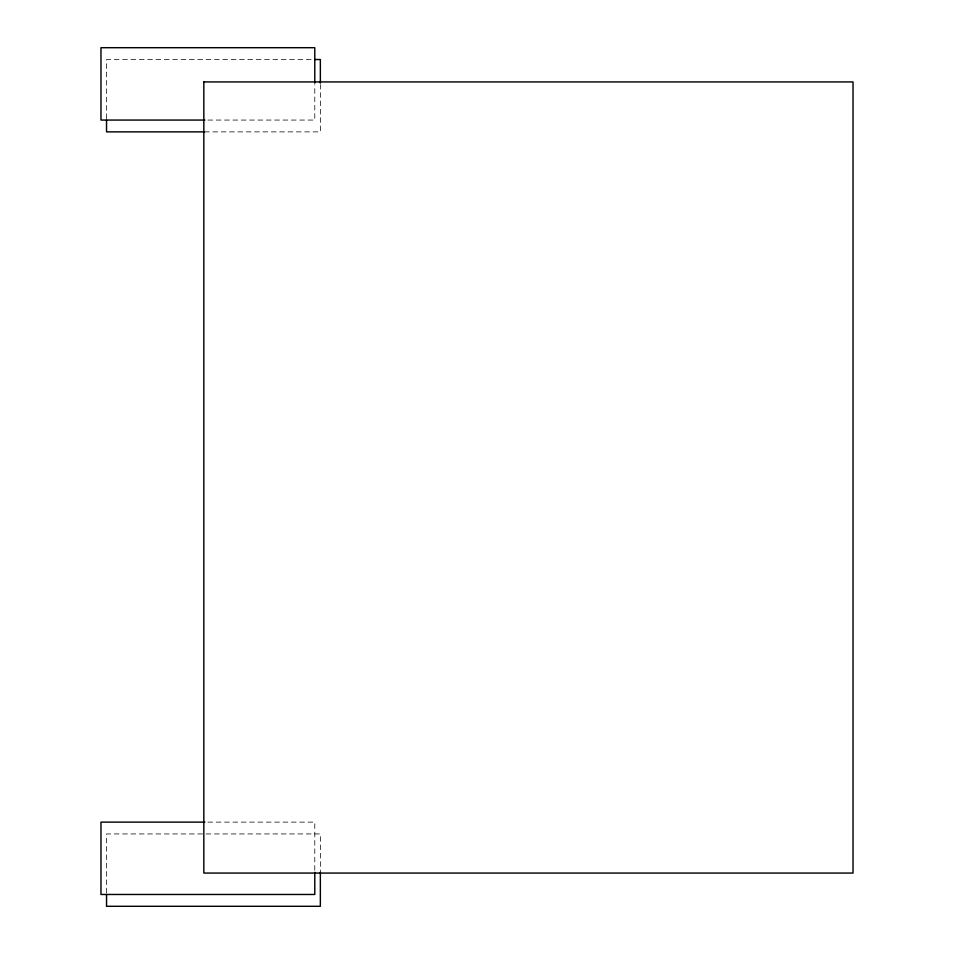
<?xml version="1.0" encoding="UTF-8"?>
<svg xmlns="http://www.w3.org/2000/svg" width="954" height="954" viewBox="0 0 954 954"><rect width="100%" height="100%" fill="white"/><g stroke="black" fill="none" stroke-linecap="round" stroke-linejoin="round"><path stroke-width="0.72" stroke-dasharray="4.77 3.58" d="M106.538 893.016L106.538 833.939L320.353 833.939L320.353 872.338M106.538 118.594L106.538 59.53L311.755 59.53M207.877 120.061L314.784 120.061L314.784 84.62M204.538 131.879L320.353 131.879L320.353 84.632M207.877 822.121L314.784 822.121L314.784 872.326"/><path stroke-width="1.43" d="M106.538 894.482L106.538 906.3L320.353 906.3L320.353 872.338M106.538 120.073L106.538 131.879L204.538 131.879M314.617 59.53L320.353 59.53L320.353 83.153M204.907 120.061L100.969 120.061L100.969 47.7L314.784 47.7L314.784 83.141M204.907 822.121L100.969 822.121L100.969 894.47L314.784 894.47L314.784 872.326M203.834 81.925L203.834 873.065L853.031 873.065L853.031 81.925L203.834 81.925"/></g></svg>
